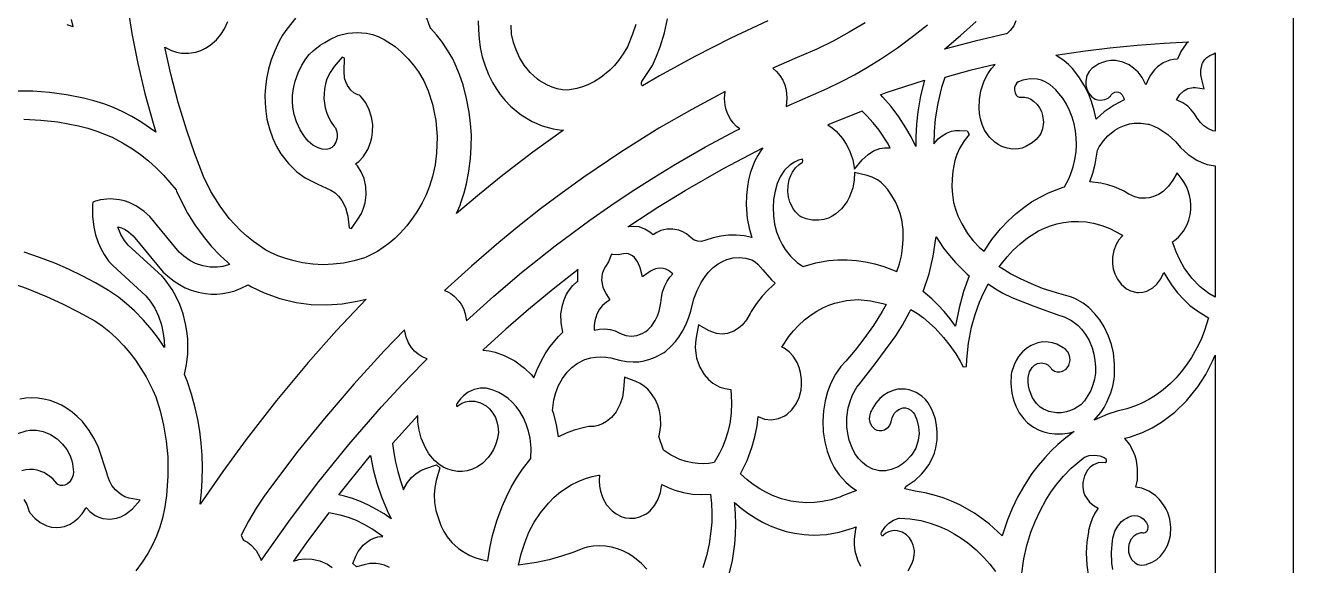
# Model space of a CAD drawing. Extents: x -629 to 1, y 0 to 2050.
# Drawn here: x -396.9 to 1.4, y 1325.7 to 1495.5 of the extents above; entities that cross this region are included whole.
import ezdxf

# ---------------------------------------------------------------- set-up
doc = ezdxf.new("R2010")
doc.units = 0
doc.layers.add('Default_Layer', color=1, linetype='CONTINUOUS')

msp = doc.modelspace()

# ---------------------------------------------------------------- linework, layer by layer
at = {"layer": 'Default_Layer'}
for points in [[(-628.58, 0), (1.42, 0), (1.42, 2050), (-628.58, 2050), (-628.58, 0)], [(-31.62, 1490.25), (-32.28, 1489.62), (-33.97, 1487.26), (-35.09, 1484.83), (-36.3, 1484.75), (-37.48, 1484.51), (-39.51, 1483.68), (-41.31, 1482.43), (-42.26, 1481.51), (-43.6, 1479.73), (-44.61, 1477.74), (-44.96, 1476.79), (-46.15, 1479.08), (-47.42, 1480.73), (-48.84, 1482.07), (-50.23, 1483.03), (-52.23, 1483.93), (-54.51, 1484.38), (-55.95, 1484.39), (-57.37, 1484.18), (-58.58, 1483.83), (-59.73, 1483.33), (-61.05, 1482.55), (-61.82, 1482.06), (-62.83, 1480.99), (-63.5, 1479.73), (-63.89, 1477.95), (-63.87, 1476.82), (-63.66, 1475.71), (-63.02, 1474.23), (-62.08, 1473.1), (-60.87, 1472.31), (-60.08, 1472.05), (-59.25, 1471.95), (-57.83, 1472.17), (-56.87, 1472.64), (-56.37, 1473.01), (-56.08, 1473.27), (-55.87, 1473.6), (-55.51, 1474.03), (-54.77, 1474.51), (-54.16, 1474.63), (-53.54, 1474.52), (-53.02, 1474.24), (-52.44, 1473.64), (-51.93, 1472.56), (-51.83, 1472.07), (-54.99, 1470.44), (-58.04, 1468.29), (-60.26, 1466.3), (-60.58, 1465.97), (-61.19, 1468.77), (-62.03, 1471.53), (-63.03, 1474.03), (-64.24, 1476.46), (-66.01, 1479.29), (-68.03, 1481.9), (-69.27, 1483.17), (-70.63, 1484.34), (-73.23, 1486.07), (-64.78, 1487.37), (-56.28, 1488.44), (-47.76, 1489.29), (-39.22, 1489.9), (-31.62, 1490.25)], [(-23.19, 1486.83), (-23.19, 1462.18), (-23.99, 1462.38), (-25.5, 1463.05), (-26.78, 1463.94), (-27.83, 1464.94), (-28.89, 1466.3), (-29.73, 1467.67), (-30.73, 1468.95), (-31.85, 1470.06), (-33.38, 1471.17), (-35.34, 1472.12), (-34.36, 1473.7), (-33.08, 1474.93), (-31.81, 1475.62), (-30.17, 1475.96), (-29.43, 1475.92), (-26.63, 1475.53), (-27.44, 1478.49), (-27.68, 1479.9), (-27.69, 1481.34), (-27.28, 1483.4), (-27.21, 1483.62), (-26.58, 1484.68), (-25.85, 1485.41), (-24.88, 1485.95), (-23.67, 1486.54), (-23.25, 1486.79), (-23.19, 1486.83)], [(-92.28, 1483.18), (-100.22, 1481.24), (-108.11, 1479.11), (-109.15, 1475.91), (-110.36, 1471.06), (-111.14, 1466.11), (-111.48, 1462.17), (-111.55, 1458.21), (-111.52, 1458.25), (-110.21, 1459.8), (-109, 1460.81), (-107.6, 1461.63), (-106.07, 1462.19), (-104.78, 1462.42), (-103.46, 1462.45), (-101.06, 1462.3), (-100.48, 1461.17), (-102.02, 1459.17), (-103.52, 1456.76), (-104.34, 1454.93), (-104.96, 1453.03), (-105.57, 1449.71), (-105.86, 1447.25), (-105.93, 1444.78), (-105.76, 1442.31), (-105.35, 1439.86), (-104.79, 1437.74), (-104.05, 1435.67), (-102.82, 1433.16), (-101, 1430.13), (-99.21, 1427.81), (-97.18, 1425.7), (-95.81, 1424.53), (-93.35, 1428.15), (-90.61, 1431.55), (-88.23, 1434.06), (-85.68, 1436.4), (-83.32, 1438.28), (-80.85, 1439.99), (-78.23, 1441.54), (-75.51, 1442.9), (-70.98, 1444.64), (-70.56, 1444.77), (-69.19, 1447.26), (-68.42, 1449.09), (-67.8, 1450.98), (-67.24, 1453.36), (-66.91, 1455.77), (-66.8, 1457.98), (-66.86, 1460.18), (-67.11, 1462.37), (-67.54, 1464.54), (-68.15, 1466.67), (-68.95, 1468.73), (-69.94, 1470.71), (-71.11, 1472.58), (-72.27, 1474.08), (-73.26, 1475.25), (-75.1, 1476.84), (-76.59, 1477.73), (-77.81, 1478.22), (-79.08, 1478.55), (-81.37, 1478.69), (-83.62, 1478.26), (-84.97, 1477.72), (-85.08, 1477.68), (-85.49, 1477.4), (-85.85, 1476.93), (-86.19, 1475.98), (-86.25, 1475.13), (-86.08, 1474.29), (-85.69, 1473.52), (-85.32, 1473.16), (-85, 1472.99), (-84.8, 1472.95), (-83.06, 1472.91), (-82.08, 1472.66), (-81.15, 1472.26), (-80.26, 1471.7), (-79.12, 1470.63), (-78.36, 1469.56), (-77.79, 1468.42), (-77.4, 1467.2), (-77.17, 1465.08), (-77.44, 1462.96), (-77.83, 1461.8), (-77.98, 1461.45), (-78.35, 1460.9), (-79.42, 1459.63), (-80.67, 1458.53), (-82.66, 1457.36), (-83.82, 1456.94), (-85.03, 1456.67), (-86.79, 1456.59), (-88.53, 1456.84), (-90.21, 1457.41), (-91.34, 1458.01), (-92.39, 1458.73), (-94.13, 1460.39), (-95.61, 1462.57), (-96.39, 1464.29), (-96.94, 1466.11), (-97.23, 1467.78), (-97.33, 1469.47), (-97.25, 1472.2), (-96.8, 1474.89), (-95.73, 1478.06), (-94.61, 1480.2), (-93.44, 1481.89), (-92.28, 1483.18)], [(-114.55, 1478.25), (-115.78, 1473.32), (-116.64, 1468.32), (-117.06, 1464.42), (-117.26, 1460.5), (-117.27, 1457.43), (-118.73, 1460.41), (-120.36, 1463.31), (-122.54, 1466.69), (-124.97, 1469.93), (-127.59, 1472.94), (-128.32, 1473.7), (-128.09, 1473.78), (-126.51, 1474.33), (-114.55, 1478.25)], [(-177.14, 1474.69), (-187.61, 1469.08), (-197.9, 1463.13), (-209.83, 1455.67), (-221.48, 1447.78), (-228.32, 1442.86), (-235.05, 1437.79), (-241.68, 1432.58), (-248.19, 1427.23), (-256.79, 1419.82), (-265.19, 1412.17), (-264.42, 1411.86), (-263.25, 1411.22), (-262.19, 1410.43), (-260.62, 1408.75), (-259.9, 1407.65), (-259.31, 1406.47), (-258.73, 1404.83), (-258.39, 1403.12), (-258.34, 1402.67), (-249.79, 1410.37), (-241.02, 1417.83), (-230.46, 1426.25), (-219.61, 1434.31), (-213.02, 1438.92), (-206.33, 1443.39), (-199.55, 1447.71), (-192.67, 1451.89), (-183.24, 1457.3), (-173.66, 1462.41), (-172.54, 1462.99), (-173.51, 1463.74), (-174.57, 1464.82), (-175.47, 1466.05), (-176.28, 1467.57), (-176.79, 1468.96), (-177.13, 1470.4), (-177.32, 1472.54), (-177.14, 1474.69)], [(-134.08, 1468.55), (-144.88, 1464.25), (-143.53, 1463.32), (-142.28, 1462.25), (-140.23, 1459.93), (-139.06, 1458.14), (-138.05, 1456.12), (-136.99, 1453.19), (-136.51, 1450.31), (-134.06, 1453.21), (-132.24, 1454.95), (-130.47, 1456.04), (-128.52, 1456.75), (-127.05, 1457.01), (-125.55, 1457.04), (-125.28, 1457.02), (-126.17, 1458.59), (-128.75, 1462.5), (-130.58, 1464.85), (-132.57, 1467.06), (-134.08, 1468.55)], [(-44.04, 1464.38), (-42.45, 1463.77), (-40.92, 1463.03), (-38.06, 1461.14), (-35.62, 1458.9), (-34.06, 1457.07), (-31.69, 1454.87), (-28.96, 1453.09), (-27.39, 1452.36), (-25.74, 1451.8), (-23.19, 1451.29), (-23.19, 1410.03), (-25.16, 1411.2), (-27.95, 1413.35), (-30.54, 1416.02), (-32.94, 1419.31), (-34.34, 1421.78), (-35.52, 1424.36), (-36.41, 1426.85), (-36.6, 1427.47), (-35.98, 1427.87), (-34.75, 1428.89), (-33.13, 1430.83), (-32.12, 1432.66), (-31.51, 1434.29), (-31.1, 1435.96), (-30.9, 1437.49), (-30.86, 1439.02), (-30.97, 1440.54), (-31.25, 1442.06), (-31.66, 1443.48), (-32.23, 1444.86), (-32.91, 1446.11), (-33.54, 1447.04), (-35.16, 1449.16), (-36.53, 1446.84), (-37.9, 1444.93), (-39.59, 1443.31), (-41.02, 1442.36), (-42.77, 1441.6), (-43.92, 1441.3), (-45.11, 1441.15), (-46.83, 1441.2), (-48.5, 1441.58), (-50.34, 1442.39), (-51.38, 1443.06), (-51.75, 1443.33), (-54.94, 1444.71), (-56.98, 1445.37), (-59.08, 1445.88), (-62.6, 1446.35), (-61.63, 1449.06), (-60.89, 1451.84), (-60.2, 1456.28), (-59.61, 1457.3), (-58.26, 1459.23), (-56.91, 1460.72), (-54.74, 1462.5), (-53.27, 1463.37), (-51.68, 1464.06), (-50.17, 1464.51), (-48.61, 1464.77), (-46.45, 1464.79), (-44.32, 1464.45), (-44.04, 1464.38)], [(-187.74, 1428.73), (-189.19, 1429.93), (-190.4, 1430.62), (-191.69, 1431.12), (-193.55, 1431.48), (-195.45, 1431.43), (-197.29, 1430.98), (-198.53, 1430.43), (-199.67, 1429.71), (-200.73, 1430.54), (-202.34, 1431.48), (-204.09, 1432.13), (-205.87, 1432.32), (-207.65, 1432.17), (-206.72, 1432.8), (-198.28, 1438.34), (-189.68, 1443.64), (-177.6, 1450.54), (-165.26, 1456.97), (-165.64, 1456.46), (-166.84, 1454.62), (-167.86, 1452.68), (-169.23, 1449.08), (-169.76, 1446.98), (-170.11, 1444.84), (-170.42, 1441.99), (-170.5, 1439.11), (-170.17, 1434.82), (-169.61, 1431.78), (-168.77, 1428.81), (-171.17, 1429.31), (-173.61, 1429.55), (-176.06, 1429.53), (-178.5, 1429.26), (-180.89, 1428.73), (-183.21, 1427.96), (-183.45, 1427.87), (-184.58, 1427.6), (-185.72, 1427.66), (-186.8, 1428.04), (-187.74, 1428.73)], [(-136.45, 1449.22), (-136.56, 1446.8), (-137.01, 1444.42), (-138.03, 1441.59), (-138.8, 1440.15), (-140.52, 1437.86), (-142.3, 1436.28), (-143.45, 1435.54), (-144.67, 1434.95), (-146.16, 1434.47), (-147.71, 1434.22), (-149.7, 1434.24), (-151.64, 1434.65), (-152.74, 1435.06), (-153.29, 1435.31), (-153.6, 1435.54), (-155.01, 1436.86), (-155.69, 1437.76), (-156.77, 1439.9), (-157.23, 1441.55), (-157.44, 1443.24), (-157.36, 1445.16), (-156.96, 1447.05), (-156.51, 1448.25), (-155.92, 1449.38), (-155, 1450.66), (-153.85, 1451.77), (-152.83, 1452.47), (-152.79, 1452.52), (-152.68, 1452.92), (-152.78, 1453.39), (-152.8, 1453.43), (-154.12, 1453.08), (-155.37, 1452.53), (-156.81, 1451.59), (-158.42, 1450.01), (-159.84, 1447.93), (-160.81, 1445.74), (-161.42, 1443.37), (-161.87, 1440.8), (-162.04, 1438.2), (-161.94, 1435.6), (-161.56, 1433.02), (-160.94, 1430.64), (-160.07, 1428.33), (-159.23, 1426.64), (-158.24, 1425.04), (-156.58, 1422.93), (-154.47, 1420.99), (-152.78, 1419.87), (-152.57, 1419.75), (-148.66, 1420.85), (-144.65, 1421.56), (-141.73, 1421.8), (-138.8, 1421.83), (-135.88, 1421.63), (-132.98, 1421.22), (-130.11, 1420.59), (-127.3, 1419.76), (-123.14, 1418.1), (-122.36, 1420.54), (-121.77, 1423.04), (-121.39, 1425.6), (-121.21, 1428.18), (-121.21, 1431.29), (-121.63, 1434.38), (-122.14, 1436.41), (-122.83, 1438.38), (-123.6, 1440.05), (-124.52, 1441.64), (-125.29, 1442.76), (-126.16, 1444.02), (-127.15, 1445.18), (-128.16, 1446.11), (-129.27, 1446.93), (-130.93, 1447.81), (-132.55, 1448.34), (-136.45, 1449.22)], [(-25.27, 1403.61), (-26.57, 1399.57), (-27.67, 1396.83), (-28.95, 1394.15), (-30.68, 1391.09), (-32.19, 1388.83), (-33.85, 1386.65), (-35.5, 1384.75), (-37.27, 1382.96), (-39.56, 1380.97), (-42.01, 1379.17), (-44.06, 1377.91), (-46.2, 1376.8), (-48.26, 1375.91), (-50.38, 1375.18), (-50.92, 1375.02), (-53.95, 1374.28), (-56.91, 1373.32), (-61.24, 1371.49), (-59.17, 1373.88), (-58.13, 1375.43), (-57.23, 1377.05), (-55.99, 1380.04), (-55.39, 1382.14), (-54.98, 1384.28), (-54.84, 1385.42), (-54.79, 1389), (-55.19, 1392.57), (-55.81, 1395.26), (-56.71, 1397.88), (-58.1, 1400.79), (-59.45, 1402.93), (-61, 1404.89), (-62.93, 1406.79), (-64.72, 1408.17), (-67.33, 1409.65), (-68.68, 1410.22), (-73.09, 1411.4), (-77.4, 1412.85), (-80.91, 1414.25), (-84.35, 1415.81), (-87.54, 1417.46), (-90.37, 1419.15), (-91.08, 1419.63), (-90.36, 1420.59), (-88.57, 1422.77), (-86.64, 1424.84), (-84.49, 1426.85), (-82.19, 1428.72), (-78.65, 1430.89), (-76.82, 1431.75), (-74.93, 1432.48), (-72.9, 1433.08), (-70.82, 1433.52), (-68.48, 1433.8), (-66.13, 1433.86), (-63.78, 1433.7), (-61.46, 1433.33), (-58.82, 1432.62), (-56.28, 1431.66), (-52.75, 1429.8), (-52.23, 1429.46), (-52.51, 1429.19), (-53.46, 1428.08), (-54.34, 1426.62), (-55.07, 1424.71), (-55.46, 1422.67), (-55.47, 1420.6), (-55.22, 1418.97), (-54.74, 1417.39), (-53.94, 1415.73), (-52.71, 1414.12), (-51.06, 1412.74), (-49.8, 1412.09), (-47.82, 1411.58), (-47.29, 1411.54), (-45.98, 1411.65), (-44.71, 1412), (-42.84, 1412.99), (-41.52, 1414.16), (-40.29, 1415.8), (-39.34, 1417.88), (-38.1, 1415.71), (-36.72, 1413.62), (-35.01, 1411.41), (-33.11, 1409.33), (-31.14, 1407.51), (-29, 1405.85), (-25.84, 1403.9), (-25.27, 1403.61)], [(-289.88, 1409.49), (-299.14, 1399.63), (-308.09, 1389.52), (-317.99, 1377.6), (-327.48, 1365.39), (-334.87, 1355.28), (-341.99, 1345.01), (-341.57, 1348.86), (-341.33, 1352.71), (-341.27, 1356.57), (-341.38, 1360.43), (-341.66, 1364.19), (-342.11, 1367.94), (-342.72, 1371.66), (-343.51, 1375.35), (-344.64, 1379.6), (-346.01, 1383.79), (-346.86, 1385.8), (-346.22, 1388.95), (-345.87, 1392.14), (-345.8, 1394.55), (-345.88, 1396.96), (-346.13, 1399.36), (-346.53, 1401.74), (-347.31, 1404.8), (-348.37, 1407.78), (-349.47, 1410.18), (-350.77, 1412.48), (-353.18, 1415.81), (-353.95, 1416.69), (-364.6, 1426.4), (-365.78, 1427.88), (-366.85, 1429.72), (-367.68, 1431.82), (-367.8, 1432.22), (-366.65, 1431.83), (-365.52, 1431.29), (-364.47, 1430.62), (-363.01, 1429.36), (-353.54, 1417.96), (-351.64, 1416.23), (-350.1, 1415.06), (-348.45, 1414.01), (-346.65, 1413.06), (-344.75, 1412.27), (-342.58, 1411.62), (-340.34, 1411.2), (-338.56, 1411.05), (-336.77, 1411.05), (-334.99, 1411.2), (-333.22, 1411.51), (-331.12, 1412.09), (-329.09, 1412.87), (-326.9, 1414), (-325.8, 1413.32), (-321.85, 1411.47), (-316.91, 1409.69), (-311.86, 1408.45), (-307.06, 1407.8), (-302.21, 1407.64), (-297.38, 1407.97), (-292.62, 1408.79), (-289.88, 1409.49)], [(-110.88, 1429), (-108.49, 1425.48), (-106.68, 1423.16), (-104.74, 1420.92), (-101.1, 1417.35), (-100.44, 1416.77), (-102.25, 1411.83), (-103.65, 1406.74), (-104.63, 1401.57), (-104.72, 1400.93), (-106.44, 1403.28), (-108.29, 1405.55), (-110.16, 1407.58), (-112.15, 1409.52), (-114.87, 1411.84), (-113.05, 1417.39), (-111.76, 1422.93), (-110.93, 1428.55), (-110.88, 1429)], [(-165.23, 1418.64), (-162.5, 1415.52), (-161.36, 1414.46), (-162.02, 1413.88), (-163.79, 1412.18), (-165.44, 1410.37), (-167.26, 1408.06), (-168.92, 1405.61), (-169.23, 1404.9), (-170.37, 1402.94), (-171.76, 1401.29), (-172.87, 1400.34), (-174.34, 1399.43), (-176.32, 1398.72), (-178.09, 1398.51), (-179.85, 1398.7), (-181.02, 1399.04), (-182.14, 1399.54), (-185.51, 1401.37), (-186.24, 1397.43), (-186.44, 1395.82), (-186.48, 1394.19), (-186.35, 1392.57), (-186.06, 1390.97), (-185.63, 1389.48), (-185.04, 1388.05), (-183.7, 1385.78), (-182.32, 1384.19), (-180.97, 1383.07), (-178.78, 1381.86), (-177.11, 1381.34), (-175.36, 1381.11), (-175.09, 1376.96), (-175.23, 1373.66), (-175.66, 1370.39), (-176.25, 1367.74), (-177.05, 1365.14), (-177.92, 1362.94), (-178.94, 1360.82), (-180.54, 1358.14), (-182.24, 1357.88), (-183.95, 1357.77), (-185.66, 1357.82), (-187.36, 1358.02), (-189.35, 1358.46), (-191.29, 1359.09), (-194.29, 1360.54), (-196.46, 1361.97), (-197.93, 1366.35), (-197.74, 1367.03), (-197.33, 1369.76), (-197.4, 1372.53), (-197.71, 1374.39), (-198.25, 1376.2), (-199.08, 1378.03), (-200.51, 1380.17), (-201.42, 1381.18), (-202.44, 1382.07), (-203.76, 1382.95), (-205.2, 1383.63), (-208.69, 1384.94), (-209.01, 1381.06), (-209.39, 1378.71), (-210.07, 1376.57), (-211.37, 1374.11), (-212.82, 1372.32), (-214.34, 1371.03), (-215.64, 1370.27), (-217.03, 1369.73), (-218.25, 1369.48), (-219.49, 1369.41), (-219.96, 1369.43), (-220.82, 1369.28), (-224.54, 1368.33), (-227.05, 1367.38), (-229.46, 1366.21), (-229.47, 1366.28), (-230.04, 1369.96), (-230.93, 1373.4), (-231.31, 1374.52), (-230.88, 1377.87), (-230.28, 1380.13), (-229.42, 1382.31), (-228.23, 1384.51), (-226.71, 1386.55), (-225.24, 1388.03), (-223.58, 1389.29), (-221.14, 1390.53), (-219.25, 1391.03), (-217.69, 1391.26), (-216.11, 1391.34), (-214.53, 1391.27), (-212.97, 1391.05), (-210.23, 1390.27), (-208.13, 1389.87), (-206, 1389.73), (-204.24, 1389.82), (-202.49, 1390.1), (-200.74, 1390.57), (-199.04, 1391.22), (-196.28, 1392.74), (-195.78, 1393.13), (-194.17, 1394.56), (-192.72, 1396.14), (-191.7, 1397.48), (-190.47, 1399.39), (-189.43, 1401.41), (-188.57, 1403.53), (-187.9, 1405.71), (-186.9, 1409.6), (-185.9, 1412.18), (-184.65, 1414.65), (-183.61, 1416.3), (-182.44, 1417.87), (-180.89, 1419.39), (-179.28, 1420.59), (-177.94, 1421.33), (-176.53, 1421.91), (-174.61, 1422.39), (-172.64, 1422.53), (-170.67, 1422.33), (-168.76, 1421.8), (-168.73, 1421.79), (-167.71, 1421.23), (-166.8, 1420.47), (-165.23, 1418.64)], [(-193.54, 1417.46), (-194.91, 1418.51), (-195.74, 1418.89), (-196.62, 1419.13), (-197.83, 1419.2), (-199.02, 1418.98), (-199.76, 1418.69), (-200.57, 1418.22), (-203.02, 1416.5), (-203.84, 1419.33), (-204.56, 1421.08), (-205.57, 1422.52), (-206.16, 1423.11), (-207.41, 1423.72), (-208.22, 1423.83), (-209.02, 1423.72), (-210.73, 1423.43), (-212.46, 1423.49), (-212.76, 1423.54), (-213.73, 1421.16), (-214.67, 1419.68), (-215.31, 1418.59), (-215.72, 1417.39), (-215.94, 1415.39), (-215.53, 1413.26), (-214.83, 1411.61), (-214.41, 1410.91), (-213.27, 1409.29), (-214.92, 1408.09), (-215.72, 1407.38), (-216.55, 1406.36), (-217.44, 1404.73), (-218.07, 1402.65), (-218.24, 1401.18), (-218.22, 1399.69), (-218.19, 1399.7), (-216.56, 1400.07), (-214.9, 1400.16), (-213.26, 1399.96), (-211.65, 1399.48), (-209.99, 1398.65), (-208.25, 1398.05), (-206.55, 1397.86), (-204.85, 1398.06), (-203.14, 1398.66), (-202.05, 1399.28), (-201.43, 1399.79), (-200.28, 1400.97), (-199.03, 1402.78), (-198.33, 1404.21), (-197.8, 1405.71), (-197.27, 1408.26), (-197.11, 1410.02), (-196.74, 1411.74), (-196.06, 1413.66), (-195.34, 1415.07), (-194.46, 1416.38), (-193.54, 1417.46)], [(-223.28, 1418.73), (-231.14, 1412.58), (-238.84, 1406.23), (-245.99, 1400.03), (-252.98, 1393.65), (-253.2, 1393.45), (-251.26, 1393.25), (-249.35, 1392.83), (-246.5, 1391.78), (-243.19, 1390.04), (-240.11, 1387.76), (-237.94, 1385.67), (-237.14, 1384.78), (-236.13, 1387.41), (-234.92, 1389.96), (-233.61, 1392.26), (-232.13, 1394.46), (-229.44, 1397.68), (-228.28, 1398.84), (-228.06, 1399.05), (-228.64, 1402), (-228.68, 1404.82), (-228.22, 1407.61), (-227.7, 1409.24), (-227, 1410.8), (-226.31, 1411.98), (-224.92, 1413.75), (-223.65, 1414.92), (-223.41, 1415.11), (-223.35, 1418.17), (-223.28, 1418.73)], [(-120.67, 1349.91), (-120.36, 1350.6), (-119.91, 1350.93), (-117.4, 1352.63), (-115.42, 1354.46), (-114.25, 1355.81), (-113.12, 1357.39), (-112.05, 1359.42), (-111.41, 1361.07), (-110.95, 1362.76), (-110.56, 1365.25), (-110.5, 1367.76), (-110.69, 1369.77), (-111.09, 1371.76), (-111.65, 1373.51), (-112.39, 1375.21), (-113.39, 1376.94), (-114.24, 1377.94), (-115.35, 1378.97), (-117.07, 1380.1), (-118.17, 1380.6), (-119.34, 1380.96), (-120.5, 1381.17), (-121.68, 1381.22), (-122.86, 1381.13), (-124.01, 1380.89), (-125.91, 1380.15), (-127.25, 1379.33), (-128.5, 1378.28), (-129.77, 1376.82), (-130.83, 1375.14), (-131.13, 1374.53), (-131.44, 1374), (-131.82, 1372.75), (-131.85, 1371.75), (-131.66, 1370.77), (-131.1, 1369.64), (-130.06, 1368.65), (-129.44, 1368.34), (-128.75, 1368.17), (-127.9, 1368.17), (-127.09, 1368.39), (-126.03, 1369.09), (-125.85, 1369.27), (-125.63, 1369.53), (-125.16, 1370.32), (-125.04, 1370.62), (-125, 1370.9), (-124.62, 1372.31), (-123.91, 1373.61), (-123.21, 1374.38), (-122.37, 1374.94), (-121.26, 1375.28), (-120.49, 1375.28), (-119.74, 1375.09), (-118.83, 1374.58), (-118.09, 1373.89), (-117.67, 1373.33), (-116.87, 1371.54), (-116.34, 1369.36), (-116.21, 1367.24), (-116.45, 1365.12), (-117.23, 1362.69), (-118.35, 1360.79), (-118.77, 1360.26), (-120.48, 1358.44), (-121.56, 1357.57), (-122.74, 1356.83), (-124.97, 1355.9), (-126.63, 1355.55), (-128.32, 1355.48), (-128.59, 1355.5), (-130.73, 1356.09), (-132.68, 1357.13), (-134.01, 1358.17), (-135.21, 1359.42), (-136.37, 1361.02), (-137.23, 1362.7), (-138.12, 1365.16), (-138.6, 1367.24), (-138.86, 1369.36), (-138.87, 1372.33), (-138.45, 1375.27), (-137.89, 1377.34), (-137.09, 1379.35), (-135.7, 1381.81), (-135.17, 1382.55), (-129.96, 1389.17), (-124.93, 1395.92), (-123.51, 1397.89), (-121.36, 1401.3), (-119.17, 1405.42), (-118.78, 1406.26), (-116.75, 1404.96), (-114.82, 1403.54), (-111.15, 1400.3), (-108.52, 1397.46), (-106.52, 1394.91), (-104.7, 1392.24), (-103.33, 1389.94), (-102.32, 1388.15), (-101.35, 1388.34), (-101.23, 1390.48), (-100.69, 1395.59), (-99.72, 1400.64), (-98.62, 1404.59), (-97.23, 1408.47), (-96.07, 1411.15), (-94.76, 1413.77), (-94.5, 1414.24), (-92.24, 1412.74), (-89.88, 1411.37), (-87.04, 1409.99), (-79.89, 1407.17), (-72.64, 1404.57), (-70.59, 1403.88), (-68.39, 1402.8), (-66.24, 1401.15), (-65.16, 1400.02), (-63.91, 1398.36), (-62.84, 1396.5), (-61.87, 1394.16), (-61.32, 1392.19), (-60.96, 1390.19), (-60.81, 1388.18), (-60.85, 1386.17), (-61.14, 1384.33), (-61.62, 1382.52), (-62.29, 1380.8), (-63.16, 1379.15), (-64.3, 1377.54), (-65.46, 1376.31), (-67.43, 1375), (-68.64, 1374.45), (-69.93, 1374.05), (-71.49, 1373.78), (-73.07, 1373.77), (-75.42, 1374.2), (-75.83, 1374.33), (-77.15, 1374.86), (-78.23, 1375.56), (-79.38, 1376.66), (-80.63, 1378.46), (-81.57, 1380.84), (-81.85, 1382.19), (-81.98, 1383.56), (-81.96, 1384.8), (-81.49, 1386.64), (-80.65, 1388.03), (-79.92, 1388.73), (-78.99, 1389.26), (-77.74, 1389.49), (-76.45, 1389.18), (-75.76, 1388.78), (-74.86, 1387.88), (-74.72, 1387.69), (-74.57, 1387.47), (-74.37, 1387.31), (-73.68, 1386.88), (-72.82, 1386.62), (-72, 1386.6), (-71.2, 1386.79), (-70.05, 1387.5), (-69.22, 1388.63), (-68.93, 1389.43), (-68.8, 1390.27), (-68.83, 1391.17), (-69.05, 1392.06), (-69.56, 1393.03), (-70.35, 1393.84), (-70.98, 1394.21), (-72.97, 1395.31), (-74.3, 1395.75), (-75.69, 1395.99), (-77.34, 1396), (-78.95, 1395.72), (-81.02, 1394.92), (-82.32, 1394.11), (-83.7, 1392.93), (-84.97, 1391.42), (-85.75, 1390.18), (-86.38, 1388.87), (-87.17, 1386.4), (-87.3, 1385.79), (-87.44, 1382.84), (-87.12, 1379.89), (-86.57, 1377.72), (-85.76, 1375.63), (-84.76, 1373.78), (-83.36, 1371.89), (-82.15, 1370.65), (-80.29, 1369.23), (-78.45, 1368.27), (-77.06, 1367.78), (-75.33, 1367.35), (-73.56, 1367.12), (-71.21, 1367.12), (-68.89, 1367.47), (-67.47, 1367.86), (-70.1, 1365.92), (-72.59, 1363.83), (-74.73, 1361.79), (-76.75, 1359.65), (-78.82, 1357.21), (-80.75, 1354.66), (-83.14, 1351.05), (-85.26, 1347.3), (-86.98, 1343.74), (-88.48, 1340.09), (-90.15, 1335.14), (-94.21, 1338.86), (-96.45, 1340.59), (-98.8, 1342.21), (-103.44, 1344.85), (-106.01, 1346.03), (-108.65, 1347.04), (-111.45, 1347.92), (-114.32, 1348.6), (-117.4, 1349.17), (-120.67, 1349.91)], [(-126.58, 1407.79), (-127.83, 1405.57), (-130.56, 1401.23), (-133.52, 1397), (-136.3, 1393.42), (-139.25, 1389.95), (-140.8, 1388.26), (-142.44, 1385.85), (-143.91, 1383.02), (-144.95, 1380.33), (-145.71, 1377.56), (-146.25, 1374.34), (-146.44, 1371.09), (-146.29, 1367.83), (-145.79, 1364.59), (-145.04, 1361.72), (-143.99, 1358.93), (-142.82, 1356.57), (-142.51, 1356.03), (-141.26, 1354.23), (-139.23, 1351.95), (-137.51, 1350.45), (-135.85, 1349.31), (-136.02, 1349.26), (-140.25, 1347.68), (-141.13, 1347.28), (-143.78, 1346.44), (-146.51, 1345.85), (-149, 1345.55), (-151.5, 1345.48), (-154, 1345.64), (-156.47, 1346.01), (-159.43, 1346.77), (-162.27, 1347.82), (-164.3, 1348.78), (-166.24, 1349.87), (-168.28, 1351.23), (-170.2, 1352.72), (-172.28, 1354.61), (-170.21, 1358.75), (-168.68, 1362.88), (-167.76, 1366.25), (-167.1, 1369.67), (-166.75, 1372.55), (-164.7, 1371.8), (-162.5, 1371.59), (-160.32, 1371.96), (-158.39, 1372.81), (-157.65, 1373.29), (-156.16, 1374.68), (-154.84, 1376.53), (-153.87, 1378.6), (-153.27, 1380.87), (-153.08, 1382.54), (-153.08, 1384.22), (-153.4, 1386.43), (-153.85, 1388.03), (-154.51, 1389.56), (-155.79, 1391.55), (-157.04, 1392.88), (-158.58, 1394.01), (-159.27, 1394.39), (-157.08, 1397.68), (-155.63, 1399.47), (-154.05, 1401.17), (-152.16, 1402.92), (-150.12, 1404.5), (-148.34, 1405.66), (-146.47, 1406.68), (-144.59, 1407.52), (-142.65, 1408.21), (-139.03, 1409.05), (-135.37, 1409.32), (-131.45, 1408.95), (-127.61, 1408.1), (-126.58, 1407.79)], [(-329.11, 1335.32), (-328.61, 1334.02), (-328.39, 1333.77), (-327.15, 1333.11), (-326.03, 1332.27), (-324.4, 1330.48), (-323.14, 1328.24), (-322.8, 1327.33), (-314.13, 1339.65), (-305.07, 1351.68), (-295.24, 1363.83), (-284.98, 1375.63), (-278.56, 1382.61), (-271.98, 1389.44), (-270.71, 1390.72), (-272.26, 1391.37), (-273.51, 1392.16), (-274.62, 1393.13), (-275.68, 1394.38), (-276.54, 1395.77), (-277.28, 1397.53), (-277.74, 1399.38), (-277.81, 1399.85), (-284.15, 1393.27), (-293.73, 1382.78), (-302.97, 1371.99), (-311.28, 1361.66), (-319.3, 1351.1), (-321.89, 1347.52), (-324.41, 1343.78), (-326.83, 1339.76), (-329.11, 1335.32)], [(-261.41, 1375.77), (-259.84, 1376.75), (-258.69, 1377.18), (-257.5, 1377.42), (-255.67, 1377.4), (-253.91, 1376.92), (-252.11, 1375.9), (-251.1, 1375.01), (-250.03, 1373.68), (-249.27, 1372.3), (-248.77, 1370.95), (-248.45, 1369.54), (-248.3, 1367.64), (-248.64, 1365.64), (-249.23, 1363.69), (-249.87, 1362.23), (-250.67, 1360.85), (-251.52, 1359.68), (-253.22, 1357.94), (-254.84, 1356.81), (-256.42, 1356.05), (-258.11, 1355.55), (-259.64, 1355.34), (-261.19, 1355.35), (-262.71, 1355.58), (-264.2, 1356.03), (-265.67, 1356.72), (-267.05, 1357.6), (-268.38, 1358.75), (-270.14, 1360.86), (-271.25, 1362.8), (-272.52, 1365.78), (-273.2, 1368.28), (-273.57, 1370.85), (-273.66, 1372.93), (-281.58, 1364.16), (-281.19, 1361.18), (-280.64, 1358.22), (-279.94, 1355.3), (-279.08, 1352.42), (-278.07, 1349.61), (-277.86, 1350.08), (-276.84, 1351.84), (-275.56, 1353.41), (-274.16, 1354.66), (-272.69, 1355.59), (-271.38, 1356.16), (-267.74, 1357.42), (-266.66, 1356.51), (-267.83, 1352.45), (-268.29, 1350.28), (-268.49, 1348.08), (-268.4, 1345.56), (-267.96, 1343.09), (-267.47, 1341.48), (-266.38, 1338.37), (-265.46, 1336.51), (-264.35, 1334.77), (-262.93, 1333.03), (-260.85, 1331.13), (-259.37, 1330.14), (-259.03, 1329.93), (-257.27, 1328.96), (-255.42, 1328.18), (-253.62, 1327.63), (-251.77, 1327.27), (-251.59, 1327.25), (-250.98, 1331.26), (-250.14, 1335.23), (-248.82, 1339.83), (-247.17, 1344.32), (-245.8, 1347.41), (-244.26, 1350.42), (-242.59, 1353.26), (-240.76, 1356), (-238.12, 1359.42), (-238.03, 1362.62), (-238.37, 1365.81), (-238.86, 1368.01), (-239.55, 1370.15), (-240.46, 1372.2), (-241.58, 1374.14), (-242.74, 1375.75), (-244.07, 1377.22), (-245.27, 1378.29), (-246.57, 1379.24), (-248.14, 1380.13), (-250.26, 1380.97), (-252.2, 1381.47), (-254.07, 1381.51), (-255.9, 1381.11), (-257.78, 1380.23), (-259.3, 1379.07), (-260.18, 1378.18), (-260.97, 1377.16), (-261.29, 1376.7), (-261.36, 1376.6), (-261.45, 1376.4), (-261.45, 1375.9), (-261.41, 1375.77)], [(-288.43, 1360.3), (-287.59, 1355.95), (-286.46, 1351.65), (-285.01, 1347.31), (-283.25, 1343.08), (-281.95, 1340.4), (-284.22, 1341.98), (-286.6, 1343.43), (-289.07, 1344.73), (-291.62, 1345.88), (-294.09, 1346.81), (-296.62, 1347.58), (-298.45, 1348.03), (-295.1, 1352.22), (-288.43, 1360.3)]]:
    msp.add_lwpolyline(points, close=True, dxfattribs=at)
for points in [[(-364.9, 1502.33), (-363.4, 1492.87), (-361.55, 1483.47), (-359.34, 1474.06), (-356.77, 1464.73), (-355.92, 1461.91), (-360.64, 1465.19), (-363.39, 1466.82), (-366.25, 1468.3), (-369.2, 1469.63), (-372.22, 1470.78), (-375.37, 1471.77), (-378.57, 1472.57), (-383.91, 1473.62), (-389.32, 1474.36), (-394.56, 1474.75), (-399.82, 1474.84)], [(-312, 1497.7), (-314.79, 1494.31), (-316.08, 1492.36), (-317.23, 1490.34), (-318.57, 1487.51), (-319.66, 1484.59), (-320.49, 1481.67), (-321.1, 1478.71), (-321.46, 1476.04), (-321.62, 1473.53), (-321.59, 1471.01), (-321.38, 1468.5), (-320.98, 1466.01), (-320.2, 1462.91), (-319.11, 1459.88), (-317.98, 1457.46), (-316.62, 1455.15), (-314.27, 1452.05), (-311.62, 1449.44), (-309.01, 1447.54), (-305.01, 1445.54), (-300.93, 1443.7), (-299.62, 1442.86), (-298.48, 1441.8), (-297.45, 1440.47), (-296.34, 1438.29), (-295.76, 1436.28), (-295.62, 1435.49), (-295.13, 1431.82), (-294.49, 1431.68), (-292.42, 1434.55), (-291.32, 1436.41), (-290.65, 1438.04), (-290.18, 1439.72), (-289.85, 1442.28), (-289.94, 1444.86), (-290.47, 1447.36), (-291.36, 1449.48), (-292.6, 1451.34), (-293.16, 1451.96), (-292.18, 1452.72), (-290.82, 1454.14), (-289.33, 1456.44), (-288.44, 1458.64), (-288.03, 1460.29), (-287.8, 1461.96), (-287.79, 1464.33), (-288.14, 1466.67), (-288.85, 1468.9), (-289.98, 1471.1), (-291.13, 1472.63), (-291.65, 1473.18), (-291.98, 1473.51), (-292.5, 1473.69), (-293.68, 1474.28), (-294.64, 1475.08), (-295.72, 1476.54), (-296.25, 1477.68), (-296.59, 1478.89), (-296.78, 1481.07), (-296.6, 1485.19), (-297.36, 1485.45), (-299.87, 1482.51), (-301.16, 1480.69), (-302.14, 1478.64), (-302.64, 1477.06), (-302.97, 1475.44), (-303.13, 1472.52), (-302.75, 1469.61), (-302.23, 1467.84), (-301.61, 1466.4), (-300.84, 1465.02), (-299.89, 1463.73), (-299.54, 1463.33), (-299.46, 1463.25), (-299.05, 1462.07), (-298.93, 1461.11), (-298.98, 1460.16), (-299.35, 1458.81), (-299.96, 1457.77), (-300.61, 1457.13), (-301.43, 1456.66), (-302.31, 1456.49), (-303.65, 1456.62), (-304.93, 1456.98), (-306.62, 1457.88), (-308.06, 1459.11), (-308.89, 1460.11), (-309.19, 1460.54), (-310.6, 1462.7), (-311.73, 1465.19), (-312.41, 1467.45), (-312.82, 1469.77), (-312.96, 1471.58), (-312.93, 1473.4), (-312.64, 1475.66), (-312.14, 1477.89), (-311.22, 1480.55), (-310.02, 1483.01), (-308.74, 1484.98), (-307.69, 1486.29), (-306.52, 1487.5), (-304.32, 1489.25), (-302.81, 1490.13), (-301.23, 1491.07), (-298.58, 1492.24), (-295.63, 1493.01), (-292.68, 1493.26), (-289.73, 1493.01), (-287.88, 1492.58), (-286.09, 1491.97), (-284.16, 1491.07), (-280.78, 1488.8), (-278.71, 1487.05), (-276.61, 1484.93), (-274.94, 1482.94), (-273.43, 1480.85), (-271.7, 1478.01), (-270.39, 1474.94), (-269.05, 1470.73), (-268.44, 1468.14), (-268, 1465.53), (-267.58, 1460.42), (-267.74, 1455.3), (-268.21, 1451.65), (-268.98, 1448.04), (-269.92, 1444.9), (-271.02, 1442.26), (-272.28, 1439.69), (-273.68, 1437.23), (-275.25, 1434.86), (-277.09, 1432.47), (-279.12, 1430.21), (-280.85, 1428.53), (-282.71, 1426.97), (-286.32, 1424.48), (-289.83, 1422.67), (-290.36, 1422.45), (-293.61, 1421.47), (-296.94, 1420.78), (-300.15, 1420.4), (-303.38, 1420.29), (-306.61, 1420.45), (-309.82, 1420.89), (-312.49, 1421.47), (-315.1, 1422.22), (-317.53, 1423.11), (-319.89, 1424.14), (-321.31, 1424.84), (-325.22, 1427.53), (-327.29, 1429.22), (-329.25, 1431.02), (-332.81, 1434.84), (-335.73, 1438.68), (-338.62, 1443.32), (-340.97, 1447.99), (-343.68, 1455.16), (-346.16, 1462.41), (-348.84, 1471.24), (-351.17, 1480.16), (-353.06, 1488.62), (-350.97, 1487.57), (-349.45, 1487.08), (-347.87, 1486.78), (-345.56, 1486.72), (-343.29, 1487.09), (-341.72, 1487.61), (-340.24, 1488.32), (-338.78, 1489.26), (-336.86, 1490.94), (-335.5, 1492.55), (-334.33, 1494.37), (-333.24, 1496.65)], [(-254.66, 1496.93), (-254.57, 1494.05), (-254.38, 1491.28), (-254, 1488.53), (-253.36, 1485.63), (-252.5, 1482.78), (-251.43, 1480.08), (-250.13, 1477.47), (-249.01, 1475.58), (-247.75, 1473.77), (-246.21, 1471.87), (-244.51, 1470.1), (-241.55, 1467.65), (-241.14, 1467.36), (-237.73, 1465.27), (-234.53, 1463.89), (-231.15, 1462.96), (-228.4, 1462.58), (-227.87, 1462.54), (-237.52, 1455.59), (-246.94, 1448.37), (-254.28, 1442.45), (-261.47, 1436.37), (-260.34, 1439.02), (-259.96, 1440.02), (-259.06, 1442.86), (-258.32, 1445.73), (-257.55, 1449.67), (-257.05, 1453.65), (-256.82, 1457.3), (-256.81, 1460.95), (-257.03, 1464.6), (-257.46, 1468.24), (-258.28, 1472.54), (-259.42, 1476.79), (-260.54, 1480.06), (-261.87, 1483.26), (-262.65, 1484.9), (-264.29, 1487.68), (-266.11, 1490.35), (-267.74, 1492.46), (-269.5, 1494.47), (-269.78, 1494.78), (-270.81, 1497.75)], [(-383.84, 1495.73), (-381.93, 1495.08), (-381.85, 1495.14), (-382.35, 1497.32)], [(-205.19, 1495.76), (-206.16, 1492.65), (-207.82, 1488.7), (-209.11, 1486.53), (-210.58, 1484.46), (-211.89, 1482.9), (-213.32, 1481.43), (-216.19, 1479.08), (-218.14, 1477.85), (-220.21, 1476.81), (-221.89, 1476.16), (-223.63, 1475.65), (-226.55, 1475.15), (-228.2, 1475.25), (-229.82, 1475.54), (-231.39, 1476), (-232.9, 1476.63), (-235.46, 1478.13), (-236.06, 1478.58), (-238.33, 1480.67), (-240.18, 1482.98), (-241.67, 1485.42), (-242.74, 1487.73), (-243.57, 1490.12), (-244.18, 1492.66), (-244.32, 1495.5)], [(-163.71, 1496.9), (-175.37, 1491.45), (-186.63, 1485.7), (-197.68, 1479.6), (-203.06, 1476.45), (-203.09, 1476.43), (-203.15, 1476.47), (-203.29, 1476.64), (-203.38, 1476.89), (-203.38, 1477.48), (-203.3, 1477.7), (-203.23, 1477.8), (-200.73, 1481.55), (-199.97, 1482.9), (-198.64, 1485.78), (-197.49, 1488.72), (-196.16, 1493.08), (-195.22, 1497.53)], [(-133.14, 1496.3), (-138.13, 1493.29), (-143.16, 1490.53), (-148.31, 1487.99), (-155.27, 1485.06), (-162.18, 1481.98), (-161.01, 1480.98), (-159.92, 1479.7), (-159.04, 1478.25), (-158.41, 1476.79), (-157.97, 1475.25), (-157.69, 1472.63), (-157.95, 1470.01), (-145.04, 1475.58), (-140.75, 1477.69), (-136.53, 1479.93), (-132.39, 1482.32), (-128.33, 1484.84), (-122.99, 1488.44), (-117.8, 1492.26), (-113.55, 1495.65)], [(-85.8, 1496.86), (-86.5, 1495.3), (-87.6, 1493.81), (-88.59, 1492.93), (-88.84, 1492.76), (-98.55, 1490.53), (-108.18, 1488), (-103.16, 1492.24), (-98.31, 1496.64)], [(-397.36, 1465.99), (-391.99, 1465.73), (-386.65, 1465.13), (-380.14, 1463.91), (-377.23, 1463.18), (-374.38, 1462.28), (-369.63, 1460.31), (-366.35, 1458.59), (-363.21, 1456.66), (-360.67, 1454.85), (-358.24, 1452.9), (-355.79, 1450.7), (-353.48, 1448.38), (-349.54, 1443.76), (-349.41, 1443.43), (-347.75, 1439.93), (-345.9, 1436.51), (-343.6, 1432.82), (-341.04, 1429.27), (-338.47, 1426.15), (-335.68, 1423.2), (-333.38, 1421.05), (-332.62, 1420.39), (-332.62, 1420.39), (-333.1, 1420.21), (-334.8, 1419.75), (-336.54, 1419.5), (-338.83, 1419.5), (-341.08, 1419.88), (-343.46, 1420.69), (-345.22, 1421.6), (-347.14, 1422.94), (-348.59, 1424.24), (-357.81, 1435.38), (-359.58, 1437.04), (-361.98, 1438.7), (-364.25, 1439.81), (-365.73, 1440.32), (-367.25, 1440.68), (-370.26, 1440.95), (-373.26, 1440.64), (-374.87, 1440.22), (-375.68, 1439.96), (-375.76, 1439.06), (-375.82, 1435.55), (-375.41, 1432.06), (-374.85, 1429.64), (-374.04, 1427.27), (-373.18, 1425.35), (-372.15, 1423.5), (-370.61, 1421.33), (-369.44, 1420), (-359.04, 1410.55), (-357.66, 1408.86), (-356.25, 1406.65), (-355.03, 1404.09), (-354.14, 1401.44), (-353.54, 1398.72), (-353.28, 1396.52), (-353.2, 1394.32), (-355.1, 1397.12), (-357.15, 1399.82), (-359.78, 1402.9), (-362.63, 1405.8), (-365.06, 1407.99), (-367.64, 1410.04), (-370.74, 1412.2), (-374.85, 1414.59), (-379.06, 1416.82), (-383.27, 1418.86), (-387.58, 1420.72), (-392.38, 1422.57), (-397.27, 1424.21)], [(-403.11, 1415.18), (-396.6, 1412.86), (-390.21, 1410.26), (-385.18, 1407.96), (-380.25, 1405.49), (-375, 1402.63), (-372.77, 1401.06), (-370.65, 1399.37), (-368.2, 1397.16), (-365.93, 1394.79), (-364.04, 1392.58), (-362.29, 1390.28), (-360.55, 1387.7), (-358.96, 1385.04), (-356.85, 1380.91), (-355.91, 1378.77), (-354.51, 1374.34), (-353.43, 1369.83), (-352.61, 1364.87), (-352.15, 1359.88), (-352.08, 1353.81), (-352.54, 1347.75), (-353.07, 1344.19), (-353.78, 1340.66), (-354.66, 1337.8), (-355.73, 1335), (-356.97, 1332.26), (-358.39, 1329.6), (-360.17, 1326.8), (-362.17, 1324.13)], [(-55.41, 1324.55), (-55.69, 1326.53), (-55.82, 1330.01), (-55.51, 1333.49), (-55.36, 1334.34), (-54.69, 1336.56), (-53.82, 1338.13), (-52.59, 1339.56), (-51.76, 1340.22), (-50.99, 1340.68), (-50.57, 1340.95), (-49.41, 1341.4), (-48.5, 1341.49), (-47.6, 1341.36), (-46.58, 1340.93), (-45.88, 1340.43), (-45.14, 1339.65), (-44.82, 1339.21), (-44.38, 1338.33), (-44.32, 1337.71), (-44.42, 1337.09), (-44.72, 1336.48), (-45.19, 1336.07), (-45.67, 1335.95), (-45.88, 1335.98), (-46.15, 1336.05), (-46.57, 1336.01), (-47.86, 1335.63), (-48.78, 1335.01), (-49.69, 1333.92), (-50.31, 1332.43), (-50.49, 1331.22), (-50.42, 1330.01), (-50.05, 1328.73), (-49.41, 1327.6), (-48.37, 1326.61), (-47.5, 1326.15), (-46.47, 1325.91), (-45.38, 1325.98), (-44.77, 1326.15), (-44.71, 1326.18), (-43.05, 1326.79), (-41.57, 1327.7), (-40.39, 1328.75), (-39.1, 1330.4), (-38.2, 1332.1), (-37.65, 1333.65), (-37.29, 1335.25), (-37.14, 1337.81), (-37.46, 1340.36), (-38.11, 1342.41), (-38.63, 1343.52), (-39.43, 1344.87), (-40.8, 1346.64), (-41.99, 1347.77), (-44.04, 1349.16), (-46.22, 1350.03), (-48.15, 1350.38), (-48.14, 1350.4), (-47.66, 1352.72), (-47.6, 1353.5), (-47.57, 1356.15), (-47.96, 1358.78), (-48.38, 1360.27), (-48.95, 1361.72), (-50.15, 1363.89), (-51.53, 1365.62), (-51.67, 1365.76), (-50.16, 1366.11), (-46.07, 1367.58), (-43.01, 1369.06), (-40.1, 1370.81), (-37.95, 1372.34), (-35.91, 1373.99), (-32.25, 1377.55), (-30.41, 1379.69), (-28.71, 1381.92), (-26.19, 1385.83), (-24.01, 1389.99), (-23.19, 1391.84), (-23.19, 1391.84), (-23.19, 1320.89)], [(-397.34, 1346.47), (-396.43, 1344.99), (-395.88, 1343.4), (-395.75, 1342.86), (-395.49, 1342.47), (-395.31, 1342.22), (-393.93, 1340.61), (-392.23, 1339.26), (-390.13, 1338.24), (-388.67, 1337.86), (-387.17, 1337.72), (-385.83, 1337.81), (-384.52, 1338.09), (-382.84, 1338.75), (-381.49, 1339.57), (-380.25, 1340.61), (-379.01, 1342), (-377.91, 1343.75), (-377.77, 1344.02), (-376.61, 1342.75), (-374.89, 1341.49), (-373.74, 1340.94), (-372.51, 1340.57), (-370.36, 1340.35), (-368.21, 1340.63), (-366.83, 1341.1), (-365.54, 1341.76), (-363.76, 1343.12), (-363.25, 1343.63), (-360.78, 1346.29), (-364.22, 1346.96), (-365.61, 1347.39), (-367, 1348.15), (-368.6, 1349.55), (-369.66, 1350.94), (-370.46, 1352.42), (-371.06, 1354.07), (-371.2, 1354.59), (-374.03, 1363.18), (-375.31, 1365.8), (-376.78, 1368.2), (-378.96, 1370.98), (-380.57, 1372.62), (-382.19, 1373.99), (-383.94, 1375.21), (-385.51, 1376.12), (-387.17, 1376.9), (-389.1, 1377.59), (-391.11, 1378.09), (-392.98, 1378.37), (-394.87, 1378.45), (-396.76, 1378.36), (-398.64, 1378.08)], [(-399.27, 1367.27), (-396.62, 1368.13), (-395.48, 1368.33), (-393.38, 1368.32), (-391.32, 1367.92), (-388.96, 1366.94), (-386.9, 1365.55), (-385.21, 1363.92), (-383.81, 1362.22), (-382.86, 1360.46), (-382.36, 1359.13), (-382.02, 1357.76), (-381.78, 1355.26), (-381.89, 1354.18), (-382.22, 1353.14), (-382.98, 1351.97), (-383.6, 1351.41), (-384.42, 1351), (-385.12, 1350.88), (-385.83, 1350.95), (-386.63, 1351.27), (-386.86, 1351.42), (-388.11, 1352.88), (-389.23, 1353.86), (-391.04, 1354.98), (-393.14, 1355.72), (-394.34, 1355.91), (-395.55, 1355.94), (-396.76, 1355.82), (-397.94, 1355.54)], [(-84, 1322.63), (-83.26, 1327.93), (-82.32, 1332.11), (-81.07, 1336.23), (-79.76, 1339.65), (-78.23, 1342.98), (-76.39, 1346.32), (-74.8, 1348.82), (-73.05, 1351.22), (-70.84, 1353.86), (-68.42, 1356.34), (-64.63, 1359.53), (-64.24, 1359.81), (-62.75, 1360.33), (-61.08, 1360.49), (-59.43, 1360.22), (-58.09, 1359.68), (-57.82, 1359.53), (-57.71, 1359.48), (-57.71, 1359.48), (-57.54, 1359.3), (-57.42, 1358.94), (-57.47, 1358.46), (-57.62, 1358.19), (-57.75, 1358.09), (-57.78, 1358.08), (-58.9, 1358.16), (-60, 1358), (-61.45, 1357.4), (-62.49, 1356.63), (-63.3, 1355.71), (-64.26, 1353.95), (-64.74, 1351.87), (-64.77, 1350.4), (-64.54, 1348.94), (-64.16, 1347.81), (-63.68, 1347.03), (-62.64, 1345.73), (-61.19, 1344.51), (-60, 1343.83), (-61, 1342.2), (-61.82, 1340.48), (-62.48, 1338.66), (-62.97, 1336.78), (-63.05, 1336.4), (-63.52, 1333.1), (-63.69, 1329.79), (-63.51, 1325.94), (-62.95, 1322.13)], [(-201.67, 1324.66), (-203.35, 1326.44), (-206.09, 1328.66), (-207.59, 1329.59), (-209.19, 1330.39), (-210.93, 1331.06), (-212.75, 1331.56), (-214.67, 1331.86), (-216.61, 1331.96), (-218.54, 1331.84), (-220.46, 1331.51), (-221.47, 1331.25), (-224.95, 1329.89), (-228.5, 1328.69), (-232.38, 1327.62), (-236.32, 1326.76), (-240.65, 1326.08), (-242.04, 1325.94), (-241.16, 1329.44), (-240.04, 1332.88), (-238.71, 1336.21), (-237.03, 1339.4), (-235.1, 1342.34), (-232.58, 1345.41), (-230.76, 1347.22), (-228.78, 1348.89), (-225.48, 1351.08), (-223.25, 1352.2), (-220.91, 1353.12), (-218.89, 1353.71), (-216.83, 1354.12), (-216.54, 1354.16), (-216.64, 1352.44), (-216.53, 1350.76), (-216.22, 1349.11), (-215.47, 1346.92), (-214.33, 1344.88), (-212.63, 1342.96), (-211.36, 1342), (-209.59, 1341.12), (-208.37, 1340.77), (-207.1, 1340.61), (-205.47, 1340.68), (-203.89, 1341.06), (-202.12, 1341.89), (-201.85, 1342.06), (-200.69, 1343.01), (-199.25, 1344.67), (-198.25, 1346.37), (-197.39, 1348.67), (-196.95, 1351.21), (-194.95, 1350.27), (-192.87, 1349.48), (-190.14, 1348.72), (-187.34, 1348.24), (-184.52, 1348.07), (-181.7, 1348.19), (-181.7, 1348.19), (-181.41, 1345.28), (-181.29, 1342.37), (-181.33, 1339.45), (-181.55, 1336.54), (-182.1, 1332.64), (-182.97, 1328.79), (-184.13, 1325.06)], [(-282.55, 1325.21), (-284.12, 1325.88), (-285.41, 1326.24), (-286.74, 1326.43), (-288.64, 1326.41), (-290.5, 1326.05), (-292.9, 1325.34), (-294.03, 1326.45), (-293.05, 1328.76), (-292.32, 1330.18), (-290.8, 1332.14), (-289.77, 1333.06), (-288.62, 1333.82), (-287.45, 1334.38), (-286.21, 1334.75), (-284.63, 1334.95), (-288.06, 1337.35), (-290.43, 1338.71), (-292.9, 1339.88), (-295.43, 1340.86), (-298.04, 1341.64), (-301.59, 1342.34), (-301.59, 1342.34), (-308.24, 1333.39), (-312.69, 1327.14), (-310.99, 1327.64), (-309.23, 1327.89), (-306.76, 1327.81), (-304.36, 1327.25), (-301.98, 1326.16), (-300.47, 1325.15)], [(-176.04, 1322.27), (-174.83, 1327.35), (-174.07, 1332.5), (-173.83, 1335.62), (-173.75, 1338.75), (-173.83, 1341.87), (-174.08, 1344.99), (-174.15, 1345.63), (-172.11, 1343.85), (-169.95, 1342.21), (-167.72, 1340.73), (-165.39, 1339.41), (-162.96, 1338.25), (-160.43, 1337.26), (-157.9, 1336.49), (-155.31, 1335.91), (-152.33, 1335.49), (-149.31, 1335.33), (-145.29, 1335.54), (-141.32, 1336.22), (-137.13, 1337.47), (-136.01, 1337.96), (-136.01, 1337.96), (-136.21, 1337.18), (-136.61, 1334.1), (-136.58, 1332.23), (-136.35, 1330.37), (-135.59, 1327.62), (-134.63, 1325.54)], [(-119.6, 1324.07), (-118.43, 1326.29), (-117.99, 1327.69), (-117.72, 1329.13), (-117.64, 1330), (-117.68, 1330.5), (-118.05, 1332.21), (-118.55, 1333.4), (-119.26, 1334.49), (-120.13, 1335.41), (-121.48, 1336.27), (-122.93, 1336.71), (-123.99, 1336.76), (-125.04, 1336.59), (-125.76, 1336.35), (-126.61, 1335.9), (-127.38, 1335.32), (-127.61, 1335.1), (-127.71, 1335.06), (-127.8, 1335.09), (-127.95, 1335.23), (-128.11, 1335.64), (-128.02, 1336.22), (-128, 1336.25), (-127.93, 1336.36), (-126.71, 1338.09), (-125.66, 1339.1), (-124.24, 1340.03), (-122.52, 1340.64), (-122.39, 1340.67), (-118.99, 1340.46), (-115.63, 1339.9), (-112.67, 1339.12), (-109.8, 1338.08), (-107.43, 1337.01), (-105.15, 1335.78), (-102.96, 1334.4), (-100.88, 1332.88), (-98.28, 1330.69), (-95.88, 1328.31), (-93.99, 1326.16), (-92.24, 1323.9)]]:
    msp.add_lwpolyline(points, dxfattribs=at)

doc.saveas('drawing.dxf')
